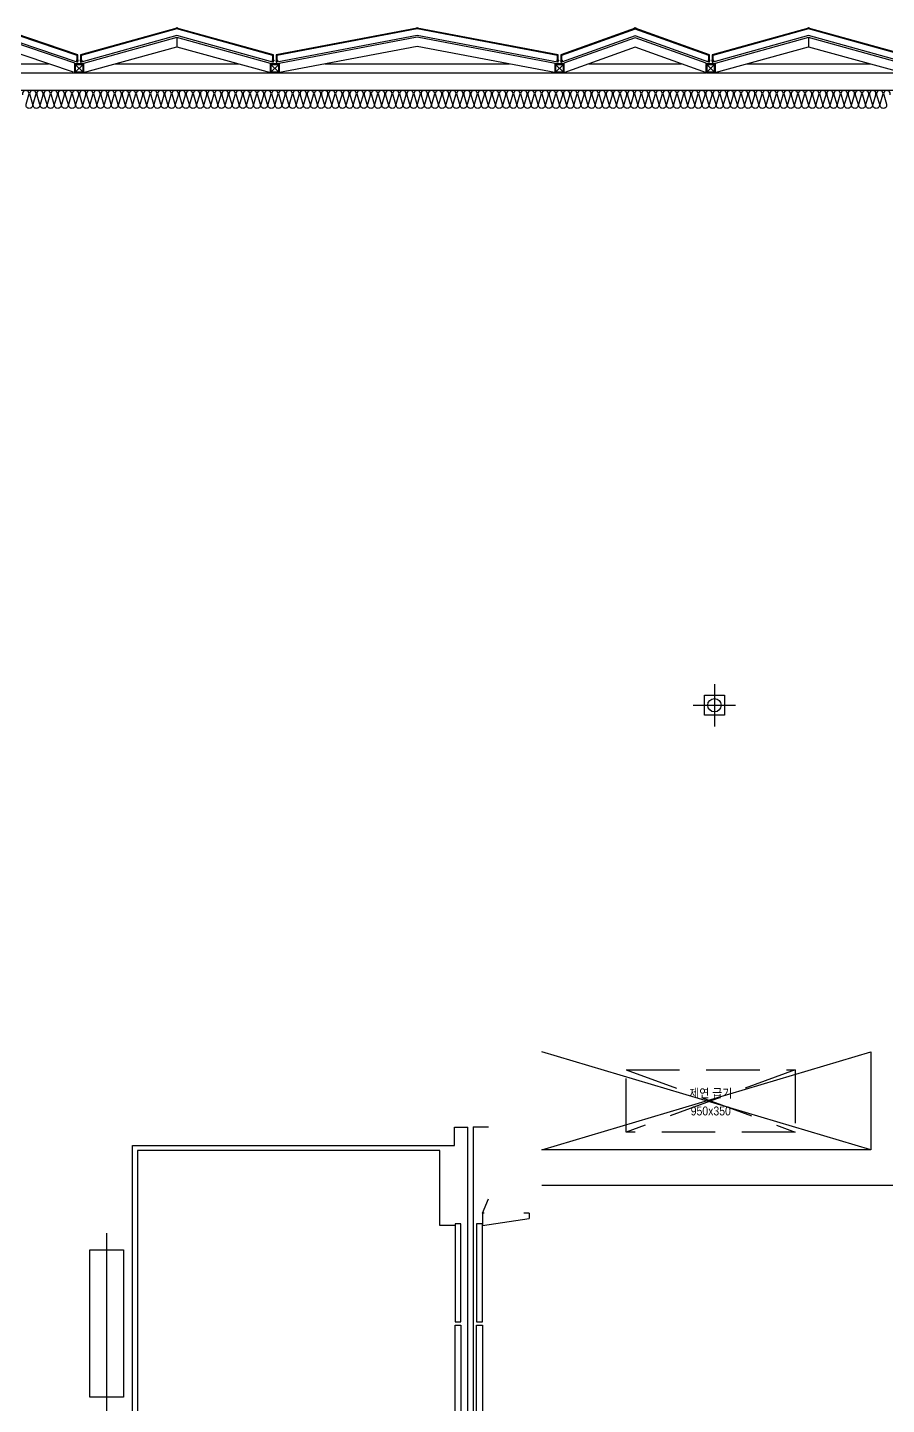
# Model space of a CAD drawing. Header units: millimetres. Extents: x -95754 to 177808, y 34455 to 149960.
# Drawn here: x 92464 to 97291, y 141725 to 149459 of the extents above; entities that cross this region are included whole.
import ezdxf
from ezdxf.enums import TextEntityAlignment as Align

# ---------------------------------------------------------------- set-up
doc = ezdxf.new("R2010")
doc.units = ezdxf.units.MM
doc.header["$LTSCALE"] = 300
doc.linetypes.add('H1', pattern=[1.5, 1, -0.5])
doc.linetypes.add('HID', pattern=[2.8, 1.8, -1])
for name, color, linetype in [('6FIN', 6, 'Continuous'), ('A-CORE-ELEV', 5, 'Continuous'), ('A-ELE', 7, 'Continuous'), ('A-ETC-소방', 8, 'H1'), ('A-OPEN', 1, 'Continuous'), ('A-SYM', 7, 'Continuous'), ('A-WALL-D', 7, 'Continuous'), ('A-지붕바닥', 251, 'Continuous'), ('A-하지철물', 55, 'Continuous'), ('alucobond', 4, 'Continuous'), ('ISL', 251, 'Continuous'), ('mold', 4, 'Continuous'), ('SHEET', 6, 'Continuous'), ('우수계획', 7, 'Continuous')]:
    doc.layers.add(name, color=color, linetype=linetype)
doc.layers.add('PIPE', color=3, linetype='Continuous', lineweight=5)
doc.styles.add('X-PLAN$0$Gtx', font='')
doc.styles.get('X-PLAN$0$Gtx').set_extended_font_data('Dotum')

# ---------------------------------------------------------------- blocks, each defined once
blk = doc.blocks.new('ELEV_24')
at = {"layer": 'A-CORE-ELEV', "linetype": 'Continuous'}
for p, q in [((85, -170.5), (0, -170.5)), ((85, -2379.5), (85, -170.5)), ((190, -173), (115, -173)), ((115, -173), (115, -2377)), ((190, -275), (190, -173)), ((190, -275), (2000, -275)), ((1972, -303), (272, -303)), ((272, -303), (272, -725)), ((1972, -2247), (1972, -303)), ((2000, -275), (2000, -2275)), ((33, -655), (0, -575)), ((-229.8, -655), (-229.8, -685)), ((-229.8, -655), (-199.8, -655)), ((33, -725), (-229.8, -685)), ((23, -655), (33, -655)), ((31, -655), (33, -655)), ((33, -655), (31, -655)), ((33, -655), (33, -725)), ((272, -725), (190, -725)), ((2145.7, -1781.3), (2145.7, -731.8)), ((33, -1825), (-229.8, -1865)), ((33, -1895), (33, -1825)), ((190, -1825), (272, -1825)), ((272, -1825), (272, -2247)), ((-229.8, -1895), (-229.8, -1865)), ((-229.8, -1895), (-199.8, -1895)), ((33, -1895), (0, -1975)), ((23, -1895), (33, -1895)), ((31, -1895), (33, -1895)), ((33, -1895), (31, -1895)), ((2000, -2275), (190, -2275)), ((190, -2275), (190, -2377)), ((272, -2247), (1972, -2247)), ((85, -2379.5), (0, -2379.5)), ((190, -2377), (115, -2377))]:
    blk.add_line(p, q, dxfattribs=at)
for points in [[(66.2, -715), (66.2, -1265), (33.8, -1265), (33.8, -715)], [(186.5, -715), (186.5, -1265), (154, -1265), (154, -715)], [(2051.4, -1689.3), (2051.4, -860.7), (2240, -860.7), (2240, -1689.3)], [(66.2, -1835), (66.2, -1285), (33.8, -1285), (33.8, -1835)], [(186.5, -1835), (186.5, -1285), (154, -1285), (154, -1835)]]:
    blk.add_lwpolyline(points, close=True, dxfattribs=at)
blk = doc.blocks.new('EX-1100')
at = {"layer": '6FIN', "elevation": 0}
for points in [[(3.2, 204.1), (46.8, 204.1, 0.414214), (50, 207.3), (50, 250.9, 0.414214), (46.8, 254.1), (3.2, 254.1, 0.414214), (0, 250.9), (0, 207.3, 0.414214)], [(1146.8, 204.1), (1103.2, 204.1, -0.414214), (1100, 207.3), (1100, 250.9, -0.414214), (1103.2, 254.1), (1146.8, 254.1, -0.414214), (1150, 250.9), (1150, 207.3, -0.414214)]]:
    blk.add_lwpolyline(points, format="xyb", close=True, dxfattribs=at)
at = {"layer": 'A-하지철물'}
for p, q in [((1100, 254.1), (50, 254.1)), ((923.1, 204.1), (226.9, 204.1)), ((575, 55.9), (575, 107.8))]:
    blk.add_line(p, q, dxfattribs=at)
at = {"layer": 'A-하지철물', "elevation": 0}
blk.add_lwpolyline([(1100, 201.1), (1100, 253), (575, 107.8), (50, 253), (50, 201.1), (575, 55.9)], close=True, dxfattribs=at)
at = {"layer": 'A-하지철물'}
blk.add_circle((575, 4.1), 4.07, dxfattribs=at)
at = {"layer": 'alucobond', "color": 251, "linetype": 'HID', "ltscale": 10}
for p, q in [((30.2, 185.1), (41.5, 185.1)), ((31.5, 182.4), (31.5, 187.8)), ((31.5, 186.6), (39.5, 186.6)), ((31.5, 183.6), (39.5, 183.6)), ((32, 189.3), (32.5, 189.3)), ((32, 180.9), (32.5, 180.9)), ((32.5, 180.9), (32.5, 189.3)), ((38, 182.7), (38, 187.4)), ((39.5, 182.7), (39.5, 187.4)), ((1119.8, 185.1), (1108.5, 185.1)), ((1110.5, 182.7), (1110.5, 187.4)), ((1118.5, 186.6), (1110.5, 186.6)), ((1118.5, 183.6), (1110.5, 183.6)), ((1112, 182.7), (1112, 187.4)), ((1117.5, 180.9), (1117.5, 189.3)), ((1118, 189.3), (1117.5, 189.3)), ((1118, 180.9), (1117.5, 180.9)), ((1118.5, 182.4), (1118.5, 187.8))]:
    blk.add_line(p, q, dxfattribs=at)
at = {"layer": 'alucobond'}
for p, q in [((32.5, 195.1), (36.5, 195.1)), ((1117.5, 195.1), (1113.5, 195.1))]:
    blk.add_line(p, q, dxfattribs=at)
at = {"layer": 'alucobond', "color": 251, "linetype": 'HID', "ltscale": 10, "elevation": 0}
for points in [[(32, 189.3), (31.5, 187.8)], [(32, 180.9), (31.5, 182.4)], [(36.5, 194.5), (575, 45.6), (1113.5, 194.5)], [(1118, 189.3), (1118.5, 187.8)], [(1118, 180.9), (1118.5, 182.4)]]:
    blk.add_lwpolyline(points, dxfattribs=at)
at = {"layer": 'alucobond', "elevation": 0}
for points in [[(32.5, 195.1), (32.5, 154.1), (575, 4.1), (1117.5, 154.1), (1117.5, 195.1)], [(36.5, 195.1), (36.5, 157.1), (575, 8.2), (1113.5, 157.1), (1113.5, 195.1)], [(1113.5, 195.1), (1113.5, 157.2)]]:
    blk.add_lwpolyline(points, dxfattribs=at)
at = {"layer": 'alucobond', "color": 251, "linetype": 'HID', "ltscale": 10, "elevation": 0}
for points in [[(39.5, 186.6, -0.666667), (39.5, 183.6, -1.5)], [(1110.5, 186.6, 0.666667), (1110.5, 183.6, 1.5)]]:
    blk.add_lwpolyline(points, format="xyb", dxfattribs=at)
at = {"layer": 'alucobond', "color": 251, "linetype": 'HID', "ltscale": 10}
for centre, start, end in [((38.7, 187.4), 0, 180), ((38.7, 182.7), 180, 0), ((1111.3, 187.4), 0, 180), ((1111.3, 182.7), 180, 0)]:
    blk.add_arc(centre, 0.75, start, end, dxfattribs=at)
at = {"layer": 'mold', "color": 4, "elevation": 0}
for points in [[(25, 204.1), (25, 202.6)], [(1125, 204.1), (1125, 202.6)]]:
    blk.add_lwpolyline(points, dxfattribs=at)
at = {"layer": 'SHEET', "color": 8}
for p, q in [((46.8, 250.9), (3.2, 207.3)), ((3.2, 250.9), (46.8, 207.3)), ((1103.2, 250.9), (1146.8, 207.3)), ((1146.8, 250.9), (1103.2, 207.3))]:
    blk.add_line(p, q, dxfattribs=at)
at = {"layer": 'SHEET', "color": 8, "elevation": 0}
for points in [[(3.2, 207.3), (46.8, 207.3), (46.8, 250.9), (3.2, 250.9)], [(1146.8, 207.3), (1103.2, 207.3), (1103.2, 250.9), (1146.8, 250.9)]]:
    blk.add_lwpolyline(points, close=True, dxfattribs=at)
blk = doc.blocks.new('EX-1600')
at = {"layer": '6FIN', "elevation": 0}
for points in [[(3.2, 204.1), (46.8, 204.1, 0.414214), (50, 207.3), (50, 250.9, 0.414214), (46.8, 254.1), (3.2, 254.1, 0.414214), (0, 250.9), (0, 207.3, 0.414214)], [(1646.8, 204.1), (1603.2, 204.1, -0.414214), (1600, 207.3), (1600, 250.9, -0.414214), (1603.2, 254.1), (1646.8, 254.1, -0.414214), (1650, 250.9), (1650, 207.3, -0.414214)]]:
    blk.add_lwpolyline(points, format="xyb", close=True, dxfattribs=at)
at = {"layer": 'A-하지철물'}
for p, q in [((1600, 254.1), (50, 254.1)), ((1344, 204.1), (306, 204.1))]:
    blk.add_line(p, q, dxfattribs=at)
at = {"layer": 'A-하지철물', "elevation": 0}
for points in [[(41.9, 254.1), (825, 105.8), (1608.1, 254.1)], [(50, 204.1), (50, 201.6), (825, 55), (1600, 201.6), (1600, 204.1)]]:
    blk.add_lwpolyline(points, dxfattribs=at)
at = {"layer": 'A-하지철물'}
blk.add_circle((825, 4.1), 4.07, dxfattribs=at)
at = {"layer": 'alucobond', "color": 251, "linetype": 'HID', "ltscale": 10}
for p, q in [((30.2, 185.1), (41.5, 185.1)), ((31.5, 182.4), (31.5, 187.8)), ((31.5, 186.6), (39.5, 186.6)), ((31.5, 183.6), (39.5, 183.6)), ((32, 189.3), (32.5, 189.3)), ((32, 180.9), (32.5, 180.9)), ((32.5, 180.9), (32.5, 189.3)), ((38, 182.7), (38, 187.4)), ((39.5, 182.7), (39.5, 187.4)), ((1619.8, 185.1), (1608.5, 185.1)), ((1610.5, 182.7), (1610.5, 187.4)), ((1618.5, 186.6), (1610.5, 186.6)), ((1618.5, 183.6), (1610.5, 183.6)), ((1612, 182.7), (1612, 187.4)), ((1617.5, 180.9), (1617.5, 189.3)), ((1618, 189.3), (1617.5, 189.3)), ((1618, 180.9), (1617.5, 180.9)), ((1618.5, 182.4), (1618.5, 187.8))]:
    blk.add_line(p, q, dxfattribs=at)
at = {"layer": 'alucobond'}
for p, q in [((32.5, 195.1), (36.5, 195.1)), ((1617.5, 195.1), (1613.5, 195.1))]:
    blk.add_line(p, q, dxfattribs=at)
at = {"layer": 'alucobond', "color": 251, "linetype": 'HID', "ltscale": 10}
for points in [[(32, 189.3), (31.5, 187.8)], [(32, 180.9), (31.5, 182.4)]]:
    blk.add_lwpolyline(points, dxfattribs=at)
at = {"layer": 'alucobond', "elevation": 0}
for points in [[(32.5, 195.1), (32.5, 154.1), (825, 4.1), (1617.5, 154.1), (1617.5, 195.1)], [(36.5, 195.1), (36.5, 157.4), (825, 8.1), (1613.5, 157.4), (1613.5, 195.1)]]:
    blk.add_lwpolyline(points, dxfattribs=at)
at = {"layer": 'alucobond', "color": 251, "linetype": 'HID', "ltscale": 10, "elevation": 0}
for points in [[(36.5, 194), (825, 44.8), (1613.5, 194)], [(1618, 189.3), (1618.5, 187.8)], [(1618, 180.9), (1618.5, 182.4)]]:
    blk.add_lwpolyline(points, dxfattribs=at)
at = {"layer": 'alucobond', "color": 251, "linetype": 'HID', "ltscale": 10}
blk.add_lwpolyline([(39.5, 186.6, -0.666667), (39.5, 183.6, -1.5)], format="xyb", dxfattribs=at)
at = {"layer": 'alucobond', "color": 251, "linetype": 'HID', "ltscale": 10, "elevation": 0}
blk.add_lwpolyline([(1610.5, 186.6, 0.666667), (1610.5, 183.6, 1.5)], format="xyb", dxfattribs=at)
at = {"layer": 'alucobond', "color": 251, "linetype": 'HID', "ltscale": 10}
for centre, start, end in [((38.7, 187.4), 0, 180), ((38.7, 182.7), 180, 0), ((1611.3, 187.4), 0, 180), ((1611.3, 182.7), 180, 0)]:
    blk.add_arc(centre, 0.75, start, end, dxfattribs=at)
at = {"layer": 'mold', "color": 4}
blk.add_lwpolyline([(25, 204.1), (25, 202.6)], dxfattribs=at)
at = {"layer": 'mold', "color": 4, "elevation": 0}
blk.add_lwpolyline([(1625, 204.1), (1625, 202.6)], dxfattribs=at)
at = {"layer": 'SHEET', "color": 8}
for p, q in [((46.8, 250.9), (3.2, 207.3)), ((3.2, 250.9), (46.8, 207.3)), ((1603.2, 250.9), (1646.8, 207.3)), ((1646.8, 250.9), (1603.2, 207.3))]:
    blk.add_line(p, q, dxfattribs=at)
at = {"layer": 'SHEET', "color": 8, "elevation": 0}
for points in [[(3.2, 207.3), (46.8, 207.3), (46.8, 250.9), (3.2, 250.9)], [(1646.8, 207.3), (1603.2, 207.3), (1603.2, 250.9), (1646.8, 250.9)]]:
    blk.add_lwpolyline(points, close=True, dxfattribs=at)
blk = doc.blocks.new('EX-850-1')
at = {"layer": '6FIN', "elevation": 0}
for points in [[(3.2, 204.1), (46.8, 204.1, 0.414214), (50, 207.3), (50, 250.9, 0.414214), (46.8, 254.1), (3.2, 254.1, 0.414214), (0, 250.9), (0, 207.3, 0.414214)], [(896.8, 204.1), (853.2, 204.1, -0.414214), (850, 207.3), (850, 250.9, -0.414214), (853.2, 254.1), (896.8, 254.1, -0.414214), (900, 250.9), (900, 207.3, -0.414214)]]:
    blk.add_lwpolyline(points, format="xyb", close=True, dxfattribs=at)
at = {"layer": 'A-하지철물'}
for p, q in [((850, 254.1), (50, 254.1)), ((710.9, 204.1), (189.1, 204.1))]:
    blk.add_line(p, q, dxfattribs=at)
at = {"layer": 'A-하지철물', "elevation": 0}
for points in [[(49.9, 254.1), (450, 110.3), (850.1, 254.1)], [(50, 204.1), (50, 200.9), (450, 57.2), (850, 200.9), (850, 204.1)]]:
    blk.add_lwpolyline(points, dxfattribs=at)
at = {"layer": 'A-하지철물'}
blk.add_circle((450, 4.1), 4.07, dxfattribs=at)
at = {"layer": 'alucobond', "color": 251, "linetype": 'HID', "ltscale": 10}
for p, q in [((30.2, 185.1), (41.5, 185.1)), ((31.5, 182.4), (31.5, 187.8)), ((31.5, 186.6), (39.5, 186.6)), ((31.5, 183.6), (39.5, 183.6)), ((32, 189.3), (32.5, 189.3)), ((32, 180.9), (32.5, 180.9)), ((32.5, 180.9), (32.5, 189.3)), ((38, 182.7), (38, 187.4)), ((39.5, 182.7), (39.5, 187.4)), ((869.8, 185.1), (858.5, 185.1)), ((860.5, 182.7), (860.5, 187.4)), ((868.5, 186.6), (860.5, 186.6)), ((868.5, 183.6), (860.5, 183.6)), ((862, 182.7), (862, 187.4)), ((867.5, 180.9), (867.5, 189.3)), ((868, 189.3), (867.5, 189.3)), ((868, 180.9), (867.5, 180.9)), ((868.5, 182.4), (868.5, 187.8))]:
    blk.add_line(p, q, dxfattribs=at)
at = {"layer": 'alucobond'}
for p, q in [((32.5, 195.1), (36.5, 195.1)), ((867.5, 195.1), (863.5, 195.1))]:
    blk.add_line(p, q, dxfattribs=at)
at = {"layer": 'alucobond', "color": 251, "linetype": 'HID', "ltscale": 10}
for points in [[(32, 189.3), (31.5, 187.8)], [(32, 180.9), (31.5, 182.4)], [(868, 189.3), (868.5, 187.8)], [(868, 180.9), (868.5, 182.4)]]:
    blk.add_lwpolyline(points, dxfattribs=at)
at = {"layer": 'alucobond', "elevation": 0}
for points in [[(32.5, 195.1), (32.5, 154.1), (450, 4.1), (867.5, 154.1), (867.5, 195.1)], [(36.5, 195.1), (36.5, 156.9), (450, 8.3), (863.5, 156.9), (863.5, 195.1)]]:
    blk.add_lwpolyline(points, dxfattribs=at)
at = {"layer": 'alucobond', "color": 251, "linetype": 'HID', "ltscale": 10, "elevation": 0}
blk.add_lwpolyline([(36.5, 195.1), (450, 46.6), (863.5, 195.1)], dxfattribs=at)
at = {"layer": 'alucobond', "color": 251, "linetype": 'HID', "ltscale": 10}
for points in [[(39.5, 186.6, -0.666667), (39.5, 183.6, -1.5)], [(860.5, 186.6, 0.666667), (860.5, 183.6, 1.5)]]:
    blk.add_lwpolyline(points, format="xyb", dxfattribs=at)
for centre, start, end in [((38.7, 187.4), 0, 180), ((38.7, 182.7), 180, 0), ((861.3, 187.4), 0, 180), ((861.3, 182.7), 180, 0)]:
    blk.add_arc(centre, 0.75, start, end, dxfattribs=at)
at = {"layer": 'mold', "color": 4}
for points in [[(25, 204.1), (25, 202.6)], [(875, 204.1), (875, 202.6)]]:
    blk.add_lwpolyline(points, dxfattribs=at)
at = {"layer": 'SHEET', "color": 8}
for p, q in [((46.8, 250.9), (3.2, 207.3)), ((3.2, 250.9), (46.8, 207.3)), ((853.2, 250.9), (896.8, 207.3)), ((896.8, 250.9), (853.2, 207.3))]:
    blk.add_line(p, q, dxfattribs=at)
at = {"layer": 'SHEET', "color": 8, "elevation": 0}
for points in [[(3.2, 207.3), (46.8, 207.3), (46.8, 250.9), (3.2, 250.9)], [(896.8, 207.3), (853.2, 207.3), (853.2, 250.9), (896.8, 250.9)]]:
    blk.add_lwpolyline(points, close=True, dxfattribs=at)
blk = doc.blocks.new('A$C604a228c')
at = {"layer": '6FIN', "elevation": 0}
for points in [[(186.8, 1011.4), (217.6, 1042.3, -0.414214), (222.2, 1042.3), (288.4, 976.1, -0.414214), (288.4, 971.5), (257.5, 940.7, -0.414214), (253, 940.7), (186.8, 1006.9, -0.414214)], [(1075.9, 1025), (1032.3, 1025, 0.414214), (1029.1, 1021.8), (1029.1, 978.2, 0.414214), (1032.3, 975), (1075.9, 975, 0.414214), (1079.1, 978.2), (1079.1, 1021.8, 0.414214)], [(204.1, 3.2), (204.1, 46.8, -0.414214), (207.3, 50), (250.9, 50, -0.414214), (254.1, 46.8), (254.1, 3.2, -0.414214), (250.9, 0), (207.3, 0, -0.414214)]]:
    blk.add_lwpolyline(points, format="xyb", close=True, dxfattribs=at)
at = {"layer": 'A-하지철물'}
for p, q in [((325.6, 1025), (882.6, 1025)), ((254.1, 50), (254.1, 940)), ((289.1, 975), (1029.1, 975)), ((204.1, 219.2), (204.1, 880.8))]:
    blk.add_line(p, q, dxfattribs=at)
at = {"layer": 'A-하지철물', "elevation": 0}
for points in [[(1029.1, 1025), (1029.1, 1028.1), (604.1, 1172.2), (221.8, 1042.6)], [(1022.3, 977.6), (604.1, 1119.4), (261.2, 1003.2)], [(188.2, 1005.5), (56.1, 550), (204.2, 39.3)], [(228.5, 965.2), (108.2, 550), (254.1, 46.7)]]:
    blk.add_lwpolyline(points, dxfattribs=at)
at = {"layer": 'A-하지철물'}
for centre in [(604.1, 1225), (4.1, 550)]:
    blk.add_circle(centre, 4.07, dxfattribs=at)
at = {"layer": 'alucobond', "color": 251, "linetype": 'HID', "ltscale": 10}
for p, q in [((159.3, 1044), (170.6, 1044)), ((160.6, 1046.7), (160.6, 1041.3)), ((160.6, 1045.5), (168.6, 1045.5)), ((160.6, 1042.5), (168.6, 1042.5)), ((161.1, 1048.2), (161.6, 1048.2)), ((161.1, 1039.8), (161.6, 1039.8)), ((161.6, 1048.2), (161.6, 1039.8)), ((167.1, 1046.4), (167.1, 1041.6)), ((168.6, 1046.4), (168.6, 1041.6)), ((176.9, 1031.7), (180.2, 1028.4)), ((185.1, 1036.6), (177.1, 1028.6)), ((183.1, 1036.7), (177.5, 1031.1)), ((177.9, 1032.8), (181.3, 1029.4)), ((185.3, 1034.6), (179.6, 1029)), ((180.9, 1038.3), (180.5, 1037.9)), ((180.5, 1037.9), (186.5, 1032)), ((180.9, 1068), (180.9, 1067.5)), ((180.9, 1067.5), (189.3, 1067.5)), ((182.3, 1037.6), (186.1, 1033.8)), ((182.4, 1068.5), (187.8, 1068.5)), ((182.7, 1062), (187.4, 1062)), ((182.7, 1060.5), (187.4, 1060.5)), ((183.6, 1068.5), (183.6, 1060.5)), ((185.1, 1069.8), (185.1, 1058.5)), ((186.8, 1032.4), (186.5, 1032)), ((186.6, 1068.5), (186.6, 1060.5)), ((189.3, 1068), (189.3, 1067.5)), ((190.8, 1048.2), (191.1, 1048.6)), ((191.1, 1048.6), (197.1, 1042.6)), ((191.5, 1046.8), (195.3, 1043)), ((192.3, 1045.9), (198, 1051.6)), ((192.5, 1044), (200.5, 1052)), ((194.4, 1043.8), (200.1, 1049.5)), ((196.3, 1051.1), (199.7, 1047.8)), ((196.7, 1042.3), (197.1, 1042.6)), ((197.4, 1052.2), (200.7, 1048.9)), ((1048.9, 1044), (1037.5, 1044)), ((1039.6, 1046.4), (1039.6, 1041.6)), ((1047.6, 1045.5), (1039.6, 1045.5)), ((1047.6, 1042.5), (1039.6, 1042.5)), ((1041.1, 1046.4), (1041.1, 1041.6)), ((1046.6, 1048.2), (1046.6, 1039.8)), ((1047.1, 1048.2), (1046.6, 1048.2)), ((1047.1, 1039.8), (1046.6, 1039.8)), ((1047.6, 1046.7), (1047.6, 1041.3)), ((180.9, 32.5), (189.3, 32.5)), ((180.9, 32), (180.9, 32.5)), ((182.4, 31.5), (187.8, 31.5)), ((182.7, 39.5), (187.4, 39.5)), ((182.7, 38), (187.4, 38)), ((183.6, 31.5), (183.6, 39.5)), ((185.1, 30.2), (185.1, 41.5)), ((186.6, 31.5), (186.6, 39.5)), ((189.3, 32), (189.3, 32.5))]:
    blk.add_line(p, q, dxfattribs=at)
at = {"layer": 'alucobond'}
for p, q in [((190.3, 1027.5), (187.8, 1025)), ((201.6, 1038.8), (204, 1041.3)), ((1046.6, 1033.9), (1042.6, 1033.9)), ((195.1, 32.5), (195.1, 36.5))]:
    blk.add_line(p, q, dxfattribs=at)
at = {"layer": 'alucobond', "elevation": 0}
for points in [[(1046.6, 1033.9), (1046.6, 1075), (604.1, 1225), (163.9, 1075.8), (201.2, 1038.5)], [(1042.6, 1033.9), (1042.6, 1072.1), (604.1, 1220.8), (171.3, 1074.1), (204, 1041.3)], [(190.6, 1027.9), (153.4, 1065.1), (4.1, 550), (154.1, 32.5), (195.1, 32.5)], [(187.8, 1025), (155.3, 1057.5), (8.2, 550), (157.1, 36.5), (195.1, 36.5)]]:
    blk.add_lwpolyline(points, dxfattribs=at)
at = {"layer": 'alucobond', "color": 251, "linetype": 'HID', "ltscale": 10, "elevation": 0}
for points in [[(1042.6, 1034.1), (604.1, 1182.8), (201.2, 1046.2)], [(183.9, 1026.8), (45.7, 550), (194.6, 36.5)], [(161.1, 1048.2), (160.6, 1046.7)], [(161.1, 1039.8), (160.6, 1041.3)], [(180.9, 1068), (182.4, 1068.5)], [(180.9, 1038.3), (182.3, 1037.6)], [(186.8, 1032.4), (186.1, 1033.8)], [(189.3, 1068), (187.8, 1068.5)], [(190.8, 1048.2), (191.5, 1046.8)], [(196.7, 1042.3), (195.3, 1043)], [(1047.1, 1048.2), (1047.6, 1046.7)], [(1047.1, 1039.8), (1047.6, 1041.3)], [(180.9, 32), (182.4, 31.5)], [(189.3, 32), (187.8, 31.5)]]:
    blk.add_lwpolyline(points, dxfattribs=at)
at = {"layer": 'alucobond', "elevation": 0}
for points in [[(202.2, 1026.8), (201.2, 1027.9), (193, 1019.8), (160.7, 1052.1), (153.4, 1048.6), (154, 1047.2), (160.4, 1050.3), (193, 1017.6)], [(202.2, 1026.8), (201.2, 1027.9), (209.3, 1036), (177, 1068.3), (180.8, 1076.4), (182.2, 1075.8), (178.8, 1068.7), (211.4, 1036)]]:
    blk.add_lwpolyline(points, close=True, dxfattribs=at)
at = {"layer": 'alucobond', "color": 251, "linetype": 'HID', "ltscale": 10, "elevation": 0}
for points in [[(168.6, 1042.5, 0.666667), (168.6, 1045.5, 1.5)], [(179.6, 1029, -0.666667), (177.5, 1031.1, -1.5)], [(186.6, 1060.5, -0.666667), (183.6, 1060.5, -1.5)], [(200.1, 1049.5, 0.666667), (198, 1051.6, 1.5)], [(1039.6, 1042.5, -0.666667), (1039.6, 1045.5, -1.5)], [(186.6, 39.5, 0.666667), (183.6, 39.5, 1.5)]]:
    blk.add_lwpolyline(points, format="xyb", dxfattribs=at)
at = {"layer": 'alucobond', "color": 251, "linetype": 'HID', "ltscale": 10}
for centre, start, end in [((167.8, 1046.4), 0, 180), ((167.8, 1041.6), 180, 0), ((177.4, 1032.2), 45, 225), ((180.7, 1028.9), 225, 45), ((182.7, 1061.3), 90, 270), ((187.4, 1061.3), 270, 90), ((196.8, 1051.7), 45, 225), ((200.2, 1048.3), 225, 45), ((1040.3, 1046.4), 0, 180), ((1040.3, 1041.6), 180, 0), ((182.7, 38.7), 90, 270), ((187.4, 38.7), 270, 90)]:
    blk.add_arc(centre, 0.75, start, end, dxfattribs=at)
at = {"layer": 'mold', "color": 4, "elevation": 0}
for points in [[(1054.1, 1025), (1054.1, 1026.5)], [(204.1, 25), (202.6, 25)]]:
    blk.add_lwpolyline(points, dxfattribs=at)
at = {"layer": 'PIPE', "color": 1}
for p, q in [((286.1, 973.8), (189.1, 1009.2)), ((286.1, 973.8), (189.1, 1009.2)), ((217.6, 1042.3), (219.9, 1044.5)), ((222.2, 1042.3), (219.9, 1044.5)), ((255.3, 943), (219.9, 1040)), ((255.3, 943), (219.9, 1040))]:
    blk.add_line(p, q, dxfattribs=at)
at = {"layer": 'PIPE', "elevation": 0}
blk.add_lwpolyline([(217.6, 1042.3), (186.8, 1011.4, 0.414214), (186.8, 1006.9), (253, 940.7, 0.414214), (257.5, 940.7), (288.4, 971.5, 0.414214), (288.4, 976.1), (222.2, 1042.3, 0.414214)], format="xyb", close=True, dxfattribs=at)
blk.add_lwpolyline([(219.9, 1040), (189.1, 1009.2), (255.3, 943), (286.1, 973.8)], close=True, dxfattribs=at)
at = {"layer": 'SHEET', "color": 8}
for p, q in [((1032.3, 978.2), (1075.9, 1021.8)), ((1075.9, 978.2), (1032.3, 1021.8)), ((250.9, 46.8), (207.3, 3.2)), ((250.9, 3.2), (207.3, 46.8))]:
    blk.add_line(p, q, dxfattribs=at)
at = {"layer": 'SHEET', "color": 8, "elevation": 0}
for points in [[(189.1, 1009.2), (219.9, 1040), (286.1, 973.8), (255.3, 943)], [(1075.9, 1021.8), (1032.3, 1021.8), (1032.3, 978.2), (1075.9, 978.2)], [(207.3, 3.2), (207.3, 46.8), (250.9, 46.8), (250.9, 3.2)]]:
    blk.add_lwpolyline(points, close=True, dxfattribs=at)
blk = doc.blocks.new('A$Cacae0627')
at = {"layer": '우수계획', "color": 1}
for p, q in [((0, 528), (0, -528)), ((-528, 0), (528, 0))]:
    blk.add_line(p, q, dxfattribs=at)
at = {"layer": '우수계획', "color": 6, "lineweight": -3}
blk.add_lwpolyline([(-250, 250), (250, 250), (250, -250), (-250, -250)], close=True, dxfattribs=at)
blk.add_circle((0, 0), 167, dxfattribs=at)
blk = doc.blocks.new('A$Cfdea7a82')
at = {"layer": 'A-SYM', "xscale": 0.2249999999999964, "yscale": 0.2249999999999964, "zscale": 0.2249999999999964}
blk.add_blockref('A$Cacae0627', (203.8, 118.8, 0), dxfattribs=at)
blk = doc.blocks.new('제연급기 950X350')
for p, q in [((-475, 175), (475, -175)), ((475, 175), (-475, -175))]:
    blk.add_line(p, q)
at = {"elevation": 0}
blk.add_lwpolyline([(-475, 175), (475, 175), (475, -175), (-475, -175)], close=True, dxfattribs=at)
at = {"style": 'X-PLAN$0$Gtx', "width": 0.9}
for s, p in [('제연 급기', (0, 43.7)), ('950x350', (0, -56.4))]:
    blk.add_text(s, height=50, dxfattribs=at).set_placement(p, align=Align.MIDDLE_CENTER)

msp = doc.modelspace()

# ---------------------------------------------------------------- linework, layer by layer
at = {"layer": 'A-ETC-소방'}
for p, q in [((96778.6, 143605), (95828.6, 143255)), ((95828.6, 143605), (96778.6, 143255))]:
    msp.add_line(p, q, dxfattribs=at)
at = {"layer": 'A-OPEN'}
for p, q in [((95353.6, 143155), (97203.6, 143705)), ((97203.6, 143155), (95353.6, 143705))]:
    msp.add_line(p, q, dxfattribs=at)
at = {"layer": 'A-WALL-D'}
msp.add_line((98453.6, 142955), (95353.6, 142955), dxfattribs=at)
at = {"layer": 'A-WALL-D', "elevation": 0}
msp.add_lwpolyline([(97203.6, 143705), (97203.6, 143155), (95353.6, 143155)], dxfattribs=at)
at = {"layer": 'ISL', "elevation": 0}
msp.add_lwpolyline([(98853.6, 149105), (92053.6, 149105), (92053.6, 123835)], dxfattribs=at)
msp.add_lwpolyline([(97311.2, 149080.8, 1.372593), (97275.9, 149080.8), (97291.2, 149029.3, -0.509267), (97273.6, 149005, -0.509267), (97255.9, 149029.3), (97271.2, 149080.8, 1.372593), (97235.9, 149080.8), (97251.2, 149029.3, -0.509267), (97233.6, 149005, -0.509267), (97215.9, 149029.3), (97231.2, 149080.8, 1.372593), (97195.9, 149080.8), (97211.2, 149029.3, -0.509267), (97193.6, 149005, -0.509267), (97175.9, 149029.3), (97191.2, 149080.8, 1.372593), (97155.9, 149080.8), (97171.2, 149029.3, -0.509267), (97153.6, 149005, -0.509267), (97135.9, 149029.3), (97151.2, 149080.8, 1.372593), (97115.9, 149080.8), (97131.2, 149029.3, -0.509267), (97113.6, 149005, -0.509267), (97095.9, 149029.3), (97111.2, 149080.8, 1.372593), (97075.9, 149080.8), (97091.2, 149029.3, -0.509267), (97073.6, 149005, -0.509267), (97055.9, 149029.3), (97071.2, 149080.8, 1.372593), (97035.9, 149080.8), (97051.2, 149029.3, -0.509267), (97033.6, 149005, -0.509267), (97015.9, 149029.3), (97031.2, 149080.8, 1.372593), (96995.9, 149080.8), (97011.2, 149029.3, -0.509267), (96993.6, 149005, -0.509267), (96975.9, 149029.3), (96991.2, 149080.8, 1.372593), (96955.9, 149080.8), (96971.2, 149029.3, -0.509267), (96953.6, 149005, -0.509267), (96935.9, 149029.3), (96951.2, 149080.8, 1.372593), (96915.9, 149080.8), (96931.2, 149029.3, -0.509267), (96913.6, 149005, -0.509267), (96895.9, 149029.3), (96911.2, 149080.8, 1.372593), (96875.9, 149080.8), (96891.2, 149029.3, -0.509267), (96873.6, 149005, -0.509267), (96855.9, 149029.3), (96871.2, 149080.8, 1.372593), (96835.9, 149080.8), (96851.2, 149029.3, -0.509267), (96833.6, 149005, -0.509267), (96815.9, 149029.3), (96831.2, 149080.8, 1.372593), (96795.9, 149080.8), (96811.2, 149029.3, -0.509267), (96793.6, 149005, -0.509267), (96775.9, 149029.3), (96791.2, 149080.8, 1.372593), (96755.9, 149080.8), (96771.2, 149029.3, -0.509267), (96753.6, 149005, -0.509267), (96735.9, 149029.3), (96751.2, 149080.8, 1.372593), (96715.9, 149080.8), (96731.2, 149029.3, -0.509267), (96713.6, 149005, -0.509267), (96695.9, 149029.3), (96711.2, 149080.8, 1.372593), (96675.9, 149080.8), (96691.2, 149029.3, -0.509267), (96673.6, 149005, -0.509267), (96655.9, 149029.3), (96671.2, 149080.8, 1.372593), (96635.9, 149080.8), (96651.2, 149029.3, -0.509267), (96633.6, 149005, -0.509267), (96615.9, 149029.3), (96631.2, 149080.8, 1.372593), (96595.9, 149080.8), (96611.2, 149029.3, -0.509267), (96593.6, 149005, -0.509267), (96575.9, 149029.3), (96591.2, 149080.8, 1.372593), (96555.9, 149080.8), (96571.2, 149029.3, -0.509267), (96553.6, 149005, -0.509267), (96535.9, 149029.3), (96551.2, 149080.8, 1.372593), (96515.9, 149080.8), (96531.2, 149029.3, -0.509267), (96513.6, 149005, -0.509267), (96495.9, 149029.3), (96511.2, 149080.8, 1.372593), (96475.9, 149080.8), (96491.2, 149029.3, -0.509267), (96473.6, 149005, -0.509267), (96455.9, 149029.3), (96471.2, 149080.8, 1.372593), (96435.9, 149080.8), (96451.2, 149029.3, -0.509267), (96433.6, 149005, -0.509267), (96415.9, 149029.3), (96431.2, 149080.8, 1.372593), (96395.9, 149080.8), (96411.2, 149029.3, -0.509267), (96393.6, 149005, -0.509267), (96375.9, 149029.3), (96391.2, 149080.8, 1.372593), (96355.9, 149080.8), (96371.2, 149029.3, -0.509267), (96353.6, 149005, -0.509267), (96335.9, 149029.3), (96351.2, 149080.8, 1.372593), (96315.9, 149080.8), (96331.2, 149029.3, -0.509267), (96313.6, 149005, -0.509267), (96295.9, 149029.3), (96311.2, 149080.8, 1.372593), (96275.9, 149080.8), (96291.2, 149029.3, -0.509267), (96273.6, 149005, -0.509267), (96255.9, 149029.3), (96271.2, 149080.8, 1.372593), (96235.9, 149080.8), (96251.2, 149029.3, -0.509267), (96233.6, 149005, -0.509267), (96215.9, 149029.3), (96231.2, 149080.8, 1.372593), (96195.9, 149080.8), (96211.2, 149029.3, -0.509267), (96193.6, 149005, -0.509267), (96175.9, 149029.3), (96191.2, 149080.8, 1.372593), (96155.9, 149080.8), (96171.2, 149029.3, -0.509267), (96153.6, 149005, -0.509267), (96135.9, 149029.3), (96151.2, 149080.8, 1.372593), (96115.9, 149080.8), (96131.2, 149029.3, -0.509267), (96113.6, 149005, -0.509267), (96095.9, 149029.3), (96111.2, 149080.8, 1.372593), (96075.9, 149080.8), (96091.2, 149029.3, -0.509267), (96073.6, 149005, -0.509267), (96055.9, 149029.3), (96071.2, 149080.8, 1.372593), (96035.9, 149080.8), (96051.2, 149029.3, -0.509267), (96033.6, 149005, -0.509267), (96015.9, 149029.3), (96031.2, 149080.8, 1.372593), (95995.9, 149080.8), (96011.2, 149029.3, -0.509267), (95993.6, 149005, -0.509267), (95975.9, 149029.3), (95991.2, 149080.8, 1.372593), (95955.9, 149080.8), (95971.2, 149029.3, -0.509267), (95953.6, 149005, -0.509267), (95935.9, 149029.3), (95951.2, 149080.8, 1.372593), (95915.9, 149080.8), (95931.2, 149029.3, -0.509267), (95913.6, 149005, -0.509267), (95895.9, 149029.3), (95911.2, 149080.8, 1.372593), (95875.9, 149080.8), (95891.2, 149029.3, -0.509267), (95873.6, 149005, -0.509267), (95855.9, 149029.3), (95871.2, 149080.8, 1.372593), (95835.9, 149080.8), (95851.2, 149029.3, -0.509267), (95833.6, 149005, -0.509267), (95815.9, 149029.3), (95831.2, 149080.8, 1.372593), (95795.9, 149080.8), (95811.2, 149029.3, -0.509267), (95793.6, 149005, -0.509267), (95775.9, 149029.3), (95791.2, 149080.8, 1.372593), (95755.9, 149080.8), (95771.2, 149029.3, -0.509267), (95753.6, 149005, -0.509267), (95735.9, 149029.3), (95751.2, 149080.8, 1.372593), (95715.9, 149080.8), (95731.2, 149029.3, -0.509267), (95713.6, 149005, -0.509267), (95695.9, 149029.3), (95711.2, 149080.8, 1.372593), (95675.9, 149080.8), (95691.2, 149029.3, -0.509267), (95673.6, 149005, -0.509267), (95655.9, 149029.3), (95671.2, 149080.8, 1.372593), (95635.9, 149080.8), (95651.2, 149029.3, -0.509267), (95633.6, 149005, -0.509267), (95615.9, 149029.3), (95631.2, 149080.8, 1.372593), (95595.9, 149080.8), (95611.2, 149029.3, -0.509267), (95593.6, 149005, -0.509267), (95575.9, 149029.3), (95591.2, 149080.8, 1.372593), (95555.9, 149080.8), (95571.2, 149029.3, -0.509267), (95553.6, 149005, -0.509267), (95535.9, 149029.3), (95551.2, 149080.8, 1.372593), (95515.9, 149080.8), (95531.2, 149029.3, -0.509267), (95513.6, 149005, -0.509267), (95495.9, 149029.3), (95511.2, 149080.8, 1.372593), (95475.9, 149080.8), (95491.2, 149029.3, -0.509267), (95473.6, 149005, -0.509267), (95455.9, 149029.3), (95471.2, 149080.8, 1.372593), (95435.9, 149080.8), (95451.2, 149029.3, -0.509267), (95433.6, 149005, -0.509267), (95415.9, 149029.3), (95431.2, 149080.8, 1.372593), (95395.9, 149080.8), (95411.2, 149029.3, -0.509267), (95393.6, 149005, -0.509267), (95375.9, 149029.3), (95391.2, 149080.8, 1.372593), (95355.9, 149080.8), (95371.2, 149029.3, -0.509267), (95353.6, 149005, -0.509267), (95335.9, 149029.3), (95351.2, 149080.8, 1.372593), (95315.9, 149080.8), (95331.2, 149029.3, -0.509267), (95313.6, 149005, -0.509267), (95295.9, 149029.3), (95311.2, 149080.8, 1.372593), (95275.9, 149080.8), (95291.2, 149029.3, -0.509267), (95273.6, 149005, -0.509267), (95255.9, 149029.3), (95271.2, 149080.8, 1.372593), (95235.9, 149080.8), (95251.2, 149029.3, -0.509267), (95233.6, 149005, -0.509267), (95215.9, 149029.3), (95231.2, 149080.8, 1.372593), (95195.9, 149080.8), (95211.2, 149029.3, -0.509267), (95193.6, 149005, -0.509267), (95175.9, 149029.3), (95191.2, 149080.8, 1.372593), (95155.9, 149080.8), (95171.2, 149029.3, -0.509267), (95153.6, 149005, -0.509267), (95135.9, 149029.3), (95151.2, 149080.8, 1.372593), (95115.9, 149080.8), (95131.2, 149029.3, -0.509267), (95113.6, 149005, -0.509267), (95095.9, 149029.3), (95111.2, 149080.8, 1.372593), (95075.9, 149080.8), (95091.2, 149029.3, -0.509267), (95073.6, 149005, -0.509267), (95055.9, 149029.3), (95071.2, 149080.8, 1.372593), (95035.9, 149080.8), (95051.2, 149029.3, -0.509267), (95033.6, 149005, -0.509267), (95015.9, 149029.3), (95031.2, 149080.8, 1.372593), (94995.9, 149080.8), (95011.2, 149029.3, -0.509267), (94993.6, 149005, -0.509267), (94975.9, 149029.3), (94991.2, 149080.8, 1.372593), (94955.9, 149080.8), (94971.2, 149029.3, -0.509267), (94953.6, 149005, -0.509267), (94935.9, 149029.3), (94951.2, 149080.8, 1.372593), (94915.9, 149080.8), (94931.2, 149029.3, -0.509267), (94913.6, 149005, -0.509267), (94895.9, 149029.3), (94911.2, 149080.8, 1.372593), (94875.9, 149080.8), (94891.2, 149029.3, -0.509267), (94873.6, 149005, -0.509267), (94855.9, 149029.3), (94871.2, 149080.8, 1.372593), (94835.9, 149080.8), (94851.2, 149029.3, -0.509267), (94833.6, 149005, -0.509267), (94815.9, 149029.3), (94831.2, 149080.8, 1.372593), (94795.9, 149080.8), (94811.2, 149029.3, -0.509267), (94793.6, 149005, -0.509267), (94775.9, 149029.3), (94791.2, 149080.8, 1.372593), (94755.9, 149080.8), (94771.2, 149029.3, -0.509267), (94753.6, 149005, -0.509267), (94735.9, 149029.3), (94751.2, 149080.8, 1.372593), (94715.9, 149080.8), (94731.2, 149029.3, -0.509267), (94713.6, 149005, -0.509267), (94695.9, 149029.3), (94711.2, 149080.8, 1.372593), (94675.9, 149080.8), (94691.2, 149029.3, -0.509267), (94673.6, 149005, -0.509267), (94655.9, 149029.3), (94671.2, 149080.8, 1.372593), (94635.9, 149080.8), (94651.2, 149029.3, -0.509267), (94633.6, 149005, -0.509267), (94615.9, 149029.3), (94631.2, 149080.8, 1.372593), (94595.9, 149080.8), (94611.2, 149029.3, -0.509267), (94593.6, 149005, -0.509267), (94575.9, 149029.3), (94591.2, 149080.8, 1.372593), (94555.9, 149080.8), (94571.2, 149029.3, -0.509267), (94553.6, 149005, -0.509267), (94535.9, 149029.3), (94551.2, 149080.8, 1.372593), (94515.9, 149080.8), (94531.2, 149029.3, -0.509267), (94513.6, 149005, -0.509267), (94495.9, 149029.3), (94511.2, 149080.8, 1.372593), (94475.9, 149080.8), (94491.2, 149029.3, -0.509267), (94473.6, 149005, -0.509267), (94455.9, 149029.3), (94471.2, 149080.8, 1.372593), (94435.9, 149080.8), (94451.2, 149029.3, -0.509267), (94433.6, 149005, -0.509267), (94415.9, 149029.3), (94431.2, 149080.8, 1.372593), (94395.9, 149080.8), (94411.2, 149029.3, -0.509267), (94393.6, 149005, -0.509267), (94375.9, 149029.3), (94391.2, 149080.8, 1.372593), (94355.9, 149080.8), (94371.2, 149029.3, -0.509267), (94353.6, 149005, -0.509267), (94335.9, 149029.3), (94351.2, 149080.8, 1.372593), (94315.9, 149080.8), (94331.2, 149029.3, -0.509267), (94313.6, 149005, -0.509267), (94295.9, 149029.3), (94311.2, 149080.8, 1.372593), (94275.9, 149080.8), (94291.2, 149029.3, -0.509267), (94273.6, 149005, -0.509267), (94255.9, 149029.3), (94271.2, 149080.8, 1.372593), (94235.9, 149080.8), (94251.2, 149029.3, -0.509267), (94233.6, 149005, -0.509267), (94215.9, 149029.3), (94231.2, 149080.8, 1.372593), (94195.9, 149080.8), (94211.2, 149029.3, -0.509267), (94193.6, 149005, -0.509267), (94175.9, 149029.3), (94191.2, 149080.8, 1.372593), (94155.9, 149080.8), (94171.2, 149029.3, -0.509267), (94153.6, 149005, -0.509267), (94135.9, 149029.3), (94151.2, 149080.8, 1.372593), (94115.9, 149080.8), (94131.2, 149029.3, -0.509267), (94113.6, 149005, -0.509267), (94095.9, 149029.3), (94111.2, 149080.8, 1.372593), (94075.9, 149080.8), (94091.2, 149029.3, -0.509267), (94073.6, 149005, -0.509267), (94055.9, 149029.3), (94071.2, 149080.8, 1.372593), (94035.9, 149080.8), (94051.2, 149029.3, -0.509267), (94033.6, 149005, -0.509267), (94015.9, 149029.3), (94031.2, 149080.8, 1.372593), (93995.9, 149080.8), (94011.2, 149029.3, -0.509267), (93993.6, 149005, -0.509267), (93975.9, 149029.3), (93991.2, 149080.8, 1.372593), (93955.9, 149080.8), (93971.2, 149029.3, -0.509267), (93953.6, 149005, -0.509267), (93935.9, 149029.3), (93951.2, 149080.8, 1.372593), (93915.9, 149080.8), (93931.2, 149029.3, -0.509267), (93913.6, 149005, -0.509267), (93895.9, 149029.3), (93911.2, 149080.8, 1.372593), (93875.9, 149080.8), (93891.2, 149029.3, -0.509267), (93873.6, 149005, -0.509267), (93855.9, 149029.3), (93871.2, 149080.8, 1.372593), (93835.9, 149080.8), (93851.2, 149029.3, -0.509267), (93833.6, 149005, -0.509267), (93815.9, 149029.3), (93831.2, 149080.8, 1.372593), (93795.9, 149080.8), (93811.2, 149029.3, -0.509267), (93793.6, 149005, -0.509267), (93775.9, 149029.3), (93791.2, 149080.8, 1.372593), (93755.9, 149080.8), (93771.2, 149029.3, -0.509267), (93753.6, 149005, -0.509267), (93735.9, 149029.3), (93751.2, 149080.8, 1.372593), (93715.9, 149080.8), (93731.2, 149029.3, -0.509267), (93713.6, 149005, -0.509267), (93695.9, 149029.3), (93711.2, 149080.8, 1.372593), (93675.9, 149080.8), (93691.2, 149029.3, -0.509267), (93673.6, 149005, -0.509267), (93655.9, 149029.3), (93671.2, 149080.8, 1.372593), (93635.9, 149080.8), (93651.2, 149029.3, -0.509267), (93633.6, 149005, -0.509267), (93615.9, 149029.3), (93631.2, 149080.8, 1.372593), (93595.9, 149080.8), (93611.2, 149029.3, -0.509267), (93593.6, 149005, -0.509267), (93575.9, 149029.3), (93591.2, 149080.8, 1.372593), (93555.9, 149080.8), (93571.2, 149029.3, -0.509267), (93553.6, 149005, -0.509267), (93535.9, 149029.3), (93551.2, 149080.8, 1.372593), (93515.9, 149080.8), (93531.2, 149029.3, -0.509267), (93513.6, 149005, -0.509267), (93495.9, 149029.3), (93511.2, 149080.8, 1.372593), (93475.9, 149080.8), (93491.2, 149029.3, -0.509267), (93473.6, 149005, -0.509267), (93455.9, 149029.3), (93471.2, 149080.8, 1.372593), (93435.9, 149080.8), (93451.2, 149029.3, -0.509267), (93433.6, 149005, -0.509267), (93415.9, 149029.3), (93431.2, 149080.8, 1.372593), (93395.9, 149080.8), (93411.2, 149029.3, -0.509267), (93393.6, 149005, -0.509267), (93375.9, 149029.3), (93391.2, 149080.8, 1.372593), (93355.9, 149080.8), (93371.2, 149029.3, -0.509267), (93353.6, 149005, -0.509267), (93335.9, 149029.3), (93351.2, 149080.8, 1.372593), (93315.9, 149080.8), (93331.2, 149029.3, -0.509267), (93313.6, 149005, -0.509267), (93295.9, 149029.3), (93311.2, 149080.8, 1.372593), (93275.9, 149080.8), (93291.2, 149029.3, -0.509267), (93273.6, 149005, -0.509267), (93255.9, 149029.3), (93271.2, 149080.8, 1.372593), (93235.9, 149080.8), (93251.2, 149029.3, -0.509267), (93233.6, 149005, -0.509267), (93215.9, 149029.3), (93231.2, 149080.8, 1.372593), (93195.9, 149080.8), (93211.2, 149029.3, -0.509267), (93193.6, 149005, -0.509267), (93175.9, 149029.3), (93191.2, 149080.8, 1.372593), (93155.9, 149080.8), (93171.2, 149029.3, -0.509267), (93153.6, 149005, -0.509267), (93135.9, 149029.3), (93151.2, 149080.8, 1.372593), (93115.9, 149080.8), (93131.2, 149029.3, -0.509267), (93113.6, 149005, -0.509267), (93095.9, 149029.3), (93111.2, 149080.8, 1.372593), (93075.9, 149080.8), (93091.2, 149029.3, -0.509267), (93073.6, 149005, -0.509267), (93055.9, 149029.3), (93071.2, 149080.8, 1.372593), (93035.9, 149080.8), (93051.2, 149029.3, -0.509267), (93033.6, 149005, -0.509267), (93015.9, 149029.3), (93031.2, 149080.8, 1.372593), (92995.9, 149080.8), (93011.2, 149029.3, -0.509267), (92993.6, 149005, -0.509267), (92975.9, 149029.3), (92991.2, 149080.8, 1.372593), (92955.9, 149080.8), (92971.2, 149029.3, -0.509267), (92953.6, 149005, -0.509267), (92935.9, 149029.3), (92951.2, 149080.8, 1.372593), (92915.9, 149080.8), (92931.2, 149029.3, -0.509267), (92913.6, 149005, -0.509267), (92895.9, 149029.3), (92911.2, 149080.8, 1.372593), (92875.9, 149080.8), (92891.2, 149029.3, -0.509267), (92873.6, 149005, -0.509267), (92855.9, 149029.3), (92871.2, 149080.8, 1.372593), (92835.9, 149080.8), (92851.2, 149029.3, -0.509267), (92833.6, 149005, -0.509267), (92815.9, 149029.3), (92831.2, 149080.8, 1.372593), (92795.9, 149080.8), (92811.2, 149029.3, -0.509267), (92793.6, 149005, -0.509267), (92775.9, 149029.3), (92791.2, 149080.8, 1.372593), (92755.9, 149080.8), (92771.2, 149029.3, -0.509267), (92753.6, 149005, -0.509267), (92735.9, 149029.3), (92751.2, 149080.8, 1.372593), (92715.9, 149080.8), (92731.2, 149029.3, -0.509267), (92713.6, 149005, -0.509267), (92695.9, 149029.3), (92711.2, 149080.8, 1.372593), (92675.9, 149080.8), (92691.2, 149029.3, -0.509267), (92673.6, 149005, -0.509267), (92655.9, 149029.3), (92671.2, 149080.8, 1.372593), (92635.9, 149080.8), (92651.2, 149029.3, -0.509267), (92633.6, 149005, -0.509267), (92615.9, 149029.3), (92631.2, 149080.8, 1.372593), (92595.9, 149080.8), (92611.2, 149029.3, -0.509267), (92593.6, 149005, -0.509267), (92575.9, 149029.3), (92591.2, 149080.8, 1.372593), (92555.9, 149080.8), (92571.2, 149029.3, -0.509267), (92553.6, 149005, -0.509267), (92535.9, 149029.3), (92551.2, 149080.8, 1.372593), (92515.9, 149080.8), (92531.2, 149029.3, -0.509267), (92513.6, 149005, -0.509267), (92495.9, 149029.3), (92511.2, 149080.8, 1.372593), (92475.9, 149080.8), (92491.2, 149029.3, -0.509267), (92473.6, 149005, -0.509267), (92455.9, 149029.3), (92471.2, 149080.8, 1.372593), (92435.9, 149080.8)], format="xyb", dxfattribs=at)

# ---------------------------------------------------------------- block references
at = {"layer": 'A-CORE-ELEV', "rotation": 180}
msp.add_blockref('ELEV_24', (95053.6, 140905), dxfattribs=at)
at = {"layer": 'A-ELE'}
msp.add_blockref('A$C604a228c', (91699.5, 148230), dxfattribs=at)
at = {"layer": 'A-ETC-소방'}
msp.add_blockref('제연급기 950X350', (96303.6, 143430), dxfattribs=at)
at = {"layer": 'A-지붕바닥'}
msp.add_blockref('A$Cfdea7a82', (96120.3, 145533.8, 0), dxfattribs=at)
at = {"layer": 'A-하지철물', "rotation": 180}
for name, p in [('EX-1100', (93878.6, 149459.1)), ('EX-1600', (95478.6, 149459.1)), ('EX-850-1', (96328.6, 149459.1)), ('EX-1100', (97428.6, 149459.1))]:
    msp.add_blockref(name, p, dxfattribs=at)

doc.saveas('drawing.dxf')
